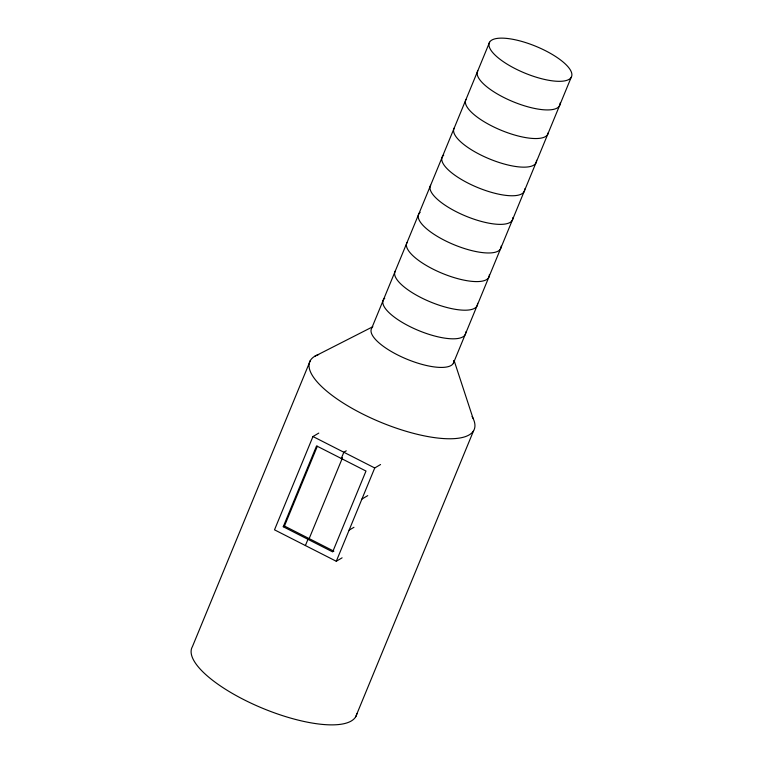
<?xml version="1.0" encoding="UTF-8"?>
<svg xmlns="http://www.w3.org/2000/svg" width="763" height="763" viewBox="0 0 763 763"><rect width="100%" height="100%" fill="white"/><g stroke="black" fill="none" stroke-linecap="round" stroke-linejoin="round"><path stroke-width="1.14" d="M310.331 360.537L192.41 646.643A88.937 28.956 22.4 0 0 264.217 708.941A88.937 28.956 22.4 0 0 356.874 713.529M318.781 433.088L312.964 436.531L274.508 529.827L336.283 561.263L342.101 557.829M283.245 526.747L316.569 445.897L365.992 471.048L332.668 551.897L283.245 526.747L284.456 526.031L317.332 446.269M489.588 42.203L371.667 328.309A44.464 14.478 22.4 0 0 409.187 360.107A44.464 14.478 22.4 0 0 453.966 360.556M305.391 545.545L307.956 539.327L309.168 538.611L342.501 457.752M341.28 458.468L343.846 452.249L346.268 450.819M336.283 561.263L374.738 467.967L380.556 464.533M453.317 363.36L571.239 77.254A44.464 14.478 22.4 0 0 516.36 40.038A44.464 14.478 22.4 0 0 503.647 61.898A44.464 14.478 22.4 0 0 571.239 77.254M355.711 716.734L473.632 430.637M361.92 499.069L367.737 495.626M349.101 530.171L353.956 527.3M314.766 356.292L372.83 326.717M312.964 436.531L374.738 467.967M284.456 526.031L333.879 551.182M454.128 360.584L473.041 418.315M472.078 416.484A88.937 28.956 22.4 0 1 382.759 423.093A88.937 28.956 22.4 0 1 318.648 354.528M465.754 331.943A44.464 14.478 22.4 0 1 418.277 330.408A44.464 14.478 22.4 0 1 384.762 298.199M477.552 303.34A44.464 14.478 22.4 0 1 432.774 302.882A44.464 14.478 22.4 0 1 395.253 271.084M489.341 274.728A44.464 14.478 22.4 0 1 444.562 274.279A44.464 14.478 22.4 0 1 407.041 242.481M501.129 246.115A44.464 14.478 22.4 0 1 453.661 244.57A44.464 14.478 22.4 0 1 420.146 212.372M512.927 217.503A44.464 14.478 22.4 0 1 468.148 217.054A44.464 14.478 22.4 0 1 430.628 185.256M524.715 188.9A44.464 14.478 22.4 0 1 477.237 187.355A44.464 14.478 22.4 0 1 443.723 155.147M536.513 160.287A44.464 14.478 22.4 0 1 491.734 159.839A44.464 14.478 22.4 0 1 454.214 128.041M548.263 132.676A44.464 14.478 22.4 0 1 502.178 130.692A44.464 14.478 22.4 0 1 466.002 99.428M560.099 103.062A44.464 14.478 22.4 0 1 515.321 102.614A44.464 14.478 22.4 0 1 477.791 70.816"/></g></svg>
